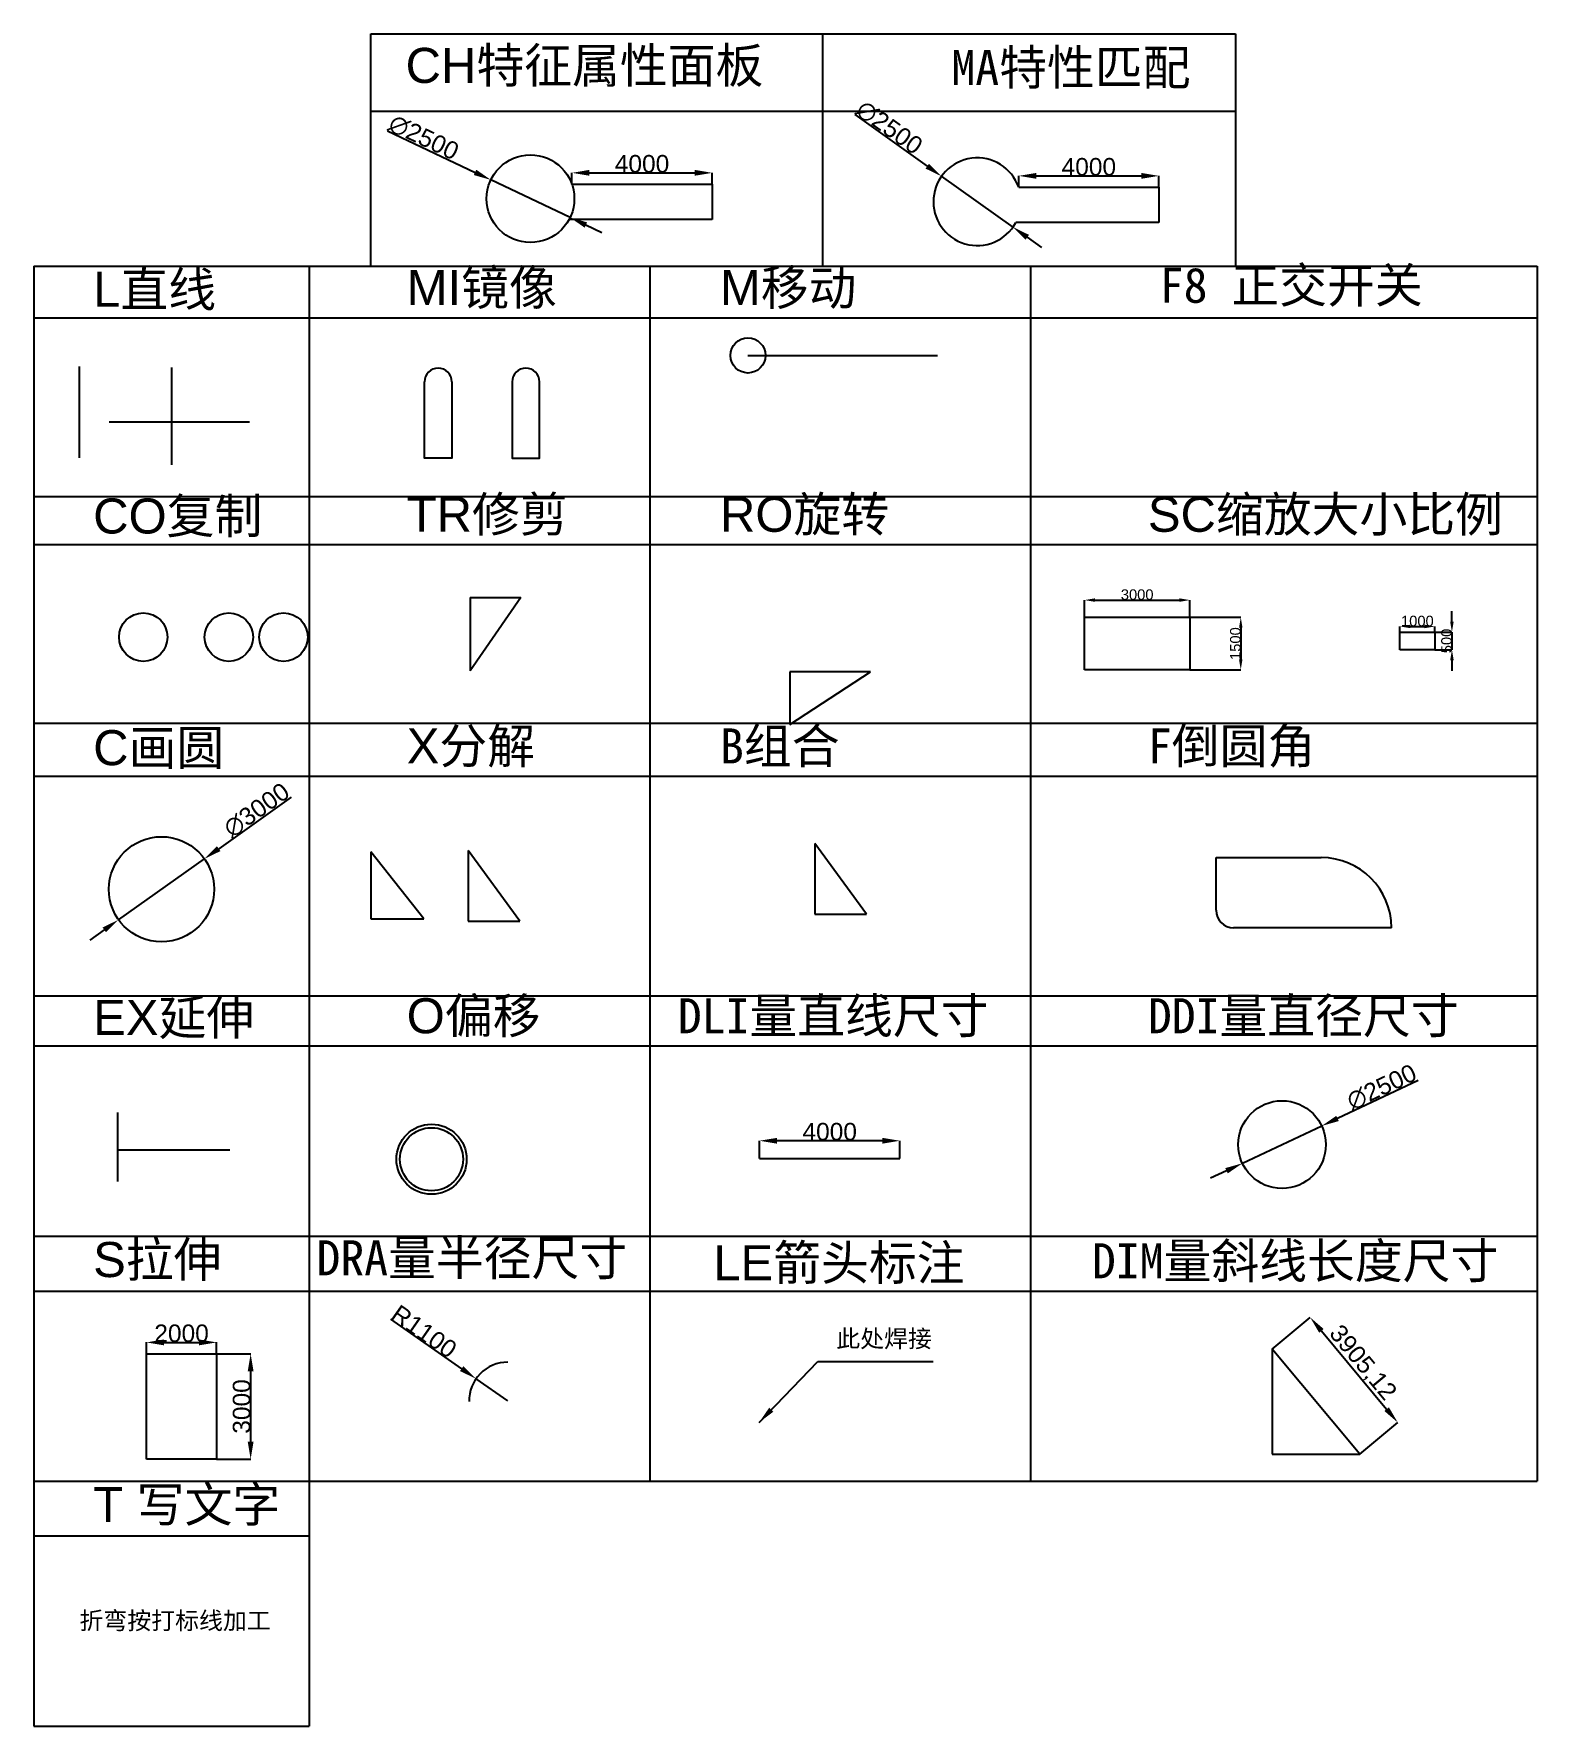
# Model space of a CAD drawing. Header units: millimetres. Extents: x 39760 to 82625, y -34971 to 13280.
import ezdxf

# ---------------------------------------------------------------- set-up
doc = ezdxf.new("R2010")
doc.units = ezdxf.units.MM
doc.styles.get("Standard").update_dxf_attribs({"font": 'arial.ttf'})
doc.dimstyles.new('ISO-25', dxfattribs={"dimtxt": 500, "dimasz": 500, "dimexe": 1.25, "dimexo": 0.625, "dimtad": 1, "dimtxsty": 'Standard', "dimcen": 2.5, "dimadec": 0, "dimazin": 0, "dimtfac": 1, "dimtmove": 0, "dimatfit": 3, "dimfxl": 1, "dimarcsym": 0})

# ---------------------------------------------------------------- blocks, each defined once
blk = doc.blocks.new('*D5')
at = {"color": 0, "lineweight": -2, "transparency": 16777216}
for p, q in [((42972, -24355), (42972, -24027)), ((43472, -24029), (44472, -24029)), ((44972, -24355), (44972, -24027))]:
    blk.add_line(p, q, dxfattribs=at)
at = {"color": 0, "transparency": 16777216}
for points in [[(43472, -23945), (43472, -24112), (42972, -24029)], [(44472, -23945), (44472, -24112), (44972, -24029)]]:
    blk.add_solid(points, dxfattribs=at)
at = {"layer": 'Defpoints', "color": 0, "transparency": 16777216}
for p in [(44972, -24029), (42972, -24356), (44972, -24356)]:
    blk.add_point(p, dxfattribs=at)
at = {"color": 0, "transparency": 16777216, "insert": (43972, -23773), "char_height": 500, "attachment_point": 5}
blk.add_mtext('2000', dxfattribs=at)
blk = doc.blocks.new('*D6')
at = {"color": 0, "lineweight": -2, "transparency": 16777216}
for p, q in [((44973, -24356), (45943, -24356)), ((45942, -24856), (45942, -26856)), ((44973, -27356), (45943, -27356))]:
    blk.add_line(p, q, dxfattribs=at)
at = {"color": 0, "transparency": 16777216}
for points in [[(45858, -24856), (46025, -24856), (45942, -24356)], [(45858, -26856), (46025, -26856), (45942, -27356)]]:
    blk.add_solid(points, dxfattribs=at)
at = {"layer": 'Defpoints', "color": 0, "transparency": 16777216}
for p in [(44972, -24356), (44972, -27356), (45942, -27356)]:
    blk.add_point(p, dxfattribs=at)
at = {"color": 0, "transparency": 16777216, "insert": (45686, -25856), "char_height": 500, "attachment_point": 5, "rotation": 90}
blk.add_mtext('3000', dxfattribs=at)
blk = doc.blocks.new('*D7')
at = {"color": 0, "lineweight": -2, "transparency": 16777216}
for p, q in [((69720, -3354), (69720, -2863)), ((70020, -2864), (72420, -2864)), ((72720, -3354), (72720, -2863))]:
    blk.add_line(p, q, dxfattribs=at)
at = {"color": 0, "transparency": 16777216}
for points in [[(70020, -2814), (70020, -2914), (69720, -2864)], [(72420, -2814), (72420, -2914), (72720, -2864)]]:
    blk.add_solid(points, dxfattribs=at)
at = {"layer": 'Defpoints', "color": 0, "transparency": 16777216}
for p in [(72720, -2864), (69720, -3355), (72720, -3355)]:
    blk.add_point(p, dxfattribs=at)
at = {"color": 0, "transparency": 16777216, "insert": (71220, -2710), "char_height": 300, "attachment_point": 5}
blk.add_mtext('3000', dxfattribs=at)
blk = doc.blocks.new('*D8')
at = {"color": 0, "lineweight": -2, "transparency": 16777216}
for p, q in [((72721, -3355), (74176, -3355)), ((74174, -3655), (74174, -4555)), ((72721, -4855), (74176, -4855))]:
    blk.add_line(p, q, dxfattribs=at)
at = {"color": 0, "transparency": 16777216}
for points in [[(74124, -3655), (74224, -3655), (74174, -3355)], [(74124, -4555), (74224, -4555), (74174, -4855)]]:
    blk.add_solid(points, dxfattribs=at)
at = {"layer": 'Defpoints', "color": 0, "transparency": 16777216}
for p in [(72720, -3355), (72720, -4855), (74174, -4855)]:
    blk.add_point(p, dxfattribs=at)
at = {"color": 0, "transparency": 16777216, "insert": (74021, -4105), "char_height": 300, "attachment_point": 5, "rotation": 90}
blk.add_mtext('1500', dxfattribs=at)
blk = doc.blocks.new('*D9')
at = {"color": 0, "lineweight": -2, "transparency": 16777216}
for p, q in [((78710, -3779), (78710, -3615)), ((79010, -3616), (79410, -3616)), ((79710, -3779), (79710, -3615))]:
    blk.add_line(p, q, dxfattribs=at)
at = {"color": 0, "transparency": 16777216}
for points in [[(79010, -3566), (79010, -3666), (78710, -3616)], [(79410, -3566), (79410, -3666), (79710, -3616)]]:
    blk.add_solid(points, dxfattribs=at)
at = {"layer": 'Defpoints', "color": 0, "transparency": 16777216}
for p in [(78710, -3780), (79710, -3616), (79710, -3780)]:
    blk.add_point(p, dxfattribs=at)
at = {"color": 0, "transparency": 16777216, "insert": (79210, -3463), "char_height": 300, "attachment_point": 5}
blk.add_mtext('1000', dxfattribs=at)
blk = doc.blocks.new('*D10')
at = {"color": 0, "lineweight": -2, "transparency": 16777216}
for p, q in [((80195, -3480), (80195, -3180)), ((79711, -3780), (80196, -3780)), ((80195, -3780), (80195, -4280)), ((79711, -4280), (80196, -4280)), ((80195, -4580), (80195, -4880))]:
    blk.add_line(p, q, dxfattribs=at)
at = {"color": 0, "transparency": 16777216}
for points in [[(80145, -3480), (80245, -3480), (80195, -3780)], [(80145, -4580), (80245, -4580), (80195, -4280)]]:
    blk.add_solid(points, dxfattribs=at)
at = {"layer": 'Defpoints', "color": 0, "transparency": 16777216}
for p in [(79710, -3780), (79710, -4280), (80195, -4280)]:
    blk.add_point(p, dxfattribs=at)
at = {"color": 0, "transparency": 16777216, "insert": (80041, -4030), "char_height": 300, "attachment_point": 5, "rotation": 90}
blk.add_mtext('500', dxfattribs=at)
blk = doc.blocks.new('*D21')
at = {"color": 0, "lineweight": -2, "transparency": 16777216}
for p, q in [((49840, 10517), (52340, 9330)), ((55050, 8044), (52792, 9116)), ((55502, 7830), (55954, 7615))]:
    blk.add_line(p, q, dxfattribs=at)
at = {"color": 0, "transparency": 16777216}
for points in [[(52376, 9406), (52304, 9255), (52792, 9116)], [(55538, 7905), (55466, 7754), (55050, 8044)]]:
    blk.add_solid(points, dxfattribs=at)
at = {"layer": 'Defpoints', "color": 0, "transparency": 16777216}
for p in [(52792, 9116), (55050, 8044)]:
    blk.add_point(p, dxfattribs=at)
at = {"color": 0, "transparency": 16777216, "insert": (50876, 10324), "char_height": 500, "attachment_point": 5, "rotation": 334.6134}
blk.add_mtext('∅2500', dxfattribs=at)
blk = doc.blocks.new('*D20')
at = {"color": 0, "lineweight": -2, "transparency": 16777216}
for p, q in [((55102, 8991), (55102, 9318)), ((55602, 9317), (58602, 9317)), ((59102, 8991), (59102, 9318))]:
    blk.add_line(p, q, dxfattribs=at)
at = {"color": 0, "transparency": 16777216}
for points in [[(55602, 9401), (55602, 9234), (55102, 9317)], [(58602, 9401), (58602, 9234), (59102, 9317)]]:
    blk.add_solid(points, dxfattribs=at)
at = {"layer": 'Defpoints', "color": 0, "transparency": 16777216}
for p in [(59102, 9317), (55102, 8990), (59102, 8990)]:
    blk.add_point(p, dxfattribs=at)
at = {"color": 0, "transparency": 16777216, "insert": (57102, 9573), "char_height": 500, "attachment_point": 5}
blk.add_mtext('4000', dxfattribs=at)
blk = doc.blocks.new('*D23')
at = {"color": 0, "lineweight": -2, "transparency": 16777216}
for p, q in [((63166, 10976), (65234, 9507)), ((67680, 7770), (65642, 9218)), ((68088, 7480), (68495, 7191))]:
    blk.add_line(p, q, dxfattribs=at)
at = {"color": 0, "transparency": 16777216}
for points in [[(65282, 9575), (65186, 9439), (65642, 9218)], [(68136, 7548), (68039, 7413), (67680, 7770)]]:
    blk.add_solid(points, dxfattribs=at)
at = {"layer": 'Defpoints', "color": 0, "transparency": 16777216}
for p in [(65642, 9218), (67680, 7770)]:
    blk.add_point(p, dxfattribs=at)
at = {"color": 0, "transparency": 16777216, "insert": (64153, 10607), "char_height": 500, "attachment_point": 5, "rotation": 324.6146}
blk.add_mtext('∅2500', dxfattribs=at)
blk = doc.blocks.new('*D22')
at = {"color": 0, "lineweight": -2, "transparency": 16777216}
for p, q in [((67842, 8904), (67842, 9232)), ((68342, 9231), (71342, 9231)), ((71842, 8904), (71842, 9232))]:
    blk.add_line(p, q, dxfattribs=at)
at = {"color": 0, "transparency": 16777216}
for points in [[(68342, 9314), (68342, 9148), (67842, 9231)], [(71342, 9314), (71342, 9148), (71842, 9231)]]:
    blk.add_solid(points, dxfattribs=at)
at = {"layer": 'Defpoints', "color": 0, "transparency": 16777216}
for p in [(71842, 9231), (67842, 8904), (71842, 8904)]:
    blk.add_point(p, dxfattribs=at)
at = {"color": 0, "transparency": 16777216, "insert": (69842, 9487), "char_height": 500, "attachment_point": 5}
blk.add_mtext('4000', dxfattribs=at)
blk = doc.blocks.new('*D27')
at = {"color": 0, "lineweight": -2, "transparency": 16777216}
for p, q in [((47101, -8486), (45031, -9953)), ((42176, -11978), (44624, -10242)), ((41769, -12267), (41361, -12556))]:
    blk.add_line(p, q, dxfattribs=at)
at = {"color": 0, "transparency": 16777216}
for points in [[(44983, -9885), (45080, -10021), (44624, -10242)], [(41720, -12199), (41817, -12335), (42176, -11978)]]:
    blk.add_solid(points, dxfattribs=at)
at = {"layer": 'Defpoints', "color": 0, "transparency": 16777216}
for p in [(44624, -10242), (42176, -11978)]:
    blk.add_point(p, dxfattribs=at)
at = {"color": 0, "transparency": 16777216, "insert": (46114, -8855), "char_height": 500, "attachment_point": 5, "rotation": 35.3436}
blk.add_mtext('∅3000', dxfattribs=at)
blk = doc.blocks.new('RWEWERWERWREW')
for p, q in [((62025, -9806), (62025, -11817)), ((63499, -11817), (62025, -9806)), ((62025, -11817), (63499, -11817))]:
    blk.add_line(p, q)
blk = doc.blocks.new('*D29')
at = {"color": 0, "lineweight": -2, "transparency": 16777216}
for p, q in [((60453, -18790), (60453, -18279)), ((63953, -18280), (60953, -18280)), ((64453, -18790), (64453, -18279))]:
    blk.add_line(p, q, dxfattribs=at)
at = {"color": 0, "transparency": 16777216}
for points in [[(60953, -18197), (60953, -18363), (60453, -18280)], [(63953, -18197), (63953, -18363), (64453, -18280)]]:
    blk.add_solid(points, dxfattribs=at)
at = {"layer": 'Defpoints', "color": 0, "transparency": 16777216}
for p in [(60453, -18280), (60453, -18790), (64453, -18790)]:
    blk.add_point(p, dxfattribs=at)
at = {"color": 0, "transparency": 16777216, "insert": (62453, -18024), "char_height": 500, "attachment_point": 5}
blk.add_mtext('4000', dxfattribs=at)
blk = doc.blocks.new('*D30')
at = {"color": 0, "lineweight": -2, "transparency": 16777216}
for p, q in [((79229, -16563), (76934, -17644)), ((74220, -18923), (76482, -17857)), ((73768, -19136), (73315, -19349))]:
    blk.add_line(p, q, dxfattribs=at)
at = {"color": 0, "transparency": 16777216}
for points in [[(76898, -17569), (76969, -17719), (76482, -17857)], [(73732, -19060), (73803, -19211), (74220, -18923)]]:
    blk.add_solid(points, dxfattribs=at)
at = {"layer": 'Defpoints', "color": 0, "transparency": 16777216}
for p in [(76482, -17857), (74220, -18923)]:
    blk.add_point(p, dxfattribs=at)
at = {"color": 0, "transparency": 16777216, "insert": (78192, -16753), "char_height": 500, "attachment_point": 5, "rotation": 25.2287}
blk.add_mtext('∅2500', dxfattribs=at)
blk = doc.blocks.new('*D31')
at = {"color": 0, "lineweight": -2, "transparency": 16777216}
for p, q in [((49932, -23365), (51959, -24779)), ((53271, -25694), (52369, -25065))]:
    blk.add_line(p, q, dxfattribs=at)
at = {"color": 0, "transparency": 16777216}
blk.add_solid([(52006, -24710), (51911, -24847), (52369, -25065)], dxfattribs=at)
at = {"layer": 'Defpoints', "color": 0, "transparency": 16777216}
for p in [(52369, -25065), (53271, -25694)]:
    blk.add_point(p, dxfattribs=at)
at = {"color": 0, "transparency": 16777216, "insert": (50887, -23719), "char_height": 500, "attachment_point": 5, "rotation": 325.0981}
blk.add_mtext('R1100', dxfattribs=at)
blk = doc.blocks.new('*D32')
at = {"color": 0, "lineweight": -2, "transparency": 16777216}
for p, q in [((75070, -24220), (76155, -23316)), ((76474, -23701), (78334, -25933)), ((77570, -27220), (78655, -26316))]:
    blk.add_line(p, q, dxfattribs=at)
at = {"color": 0, "transparency": 16777216}
for points in [[(76538, -23647), (76410, -23754), (76154, -23317)], [(78398, -25879), (78270, -25986), (78654, -26317)]]:
    blk.add_solid(points, dxfattribs=at)
at = {"layer": 'Defpoints', "color": 0, "transparency": 16777216}
for p in [(75070, -24220), (78654, -26317), (77570, -27220)]:
    blk.add_point(p, dxfattribs=at)
at = {"color": 0, "transparency": 16777216, "insert": (77635, -24624), "char_height": 500, "attachment_point": 5, "rotation": 309.8056}
blk.add_mtext('3905,12', dxfattribs=at)

msp = doc.modelspace()

# ---------------------------------------------------------------- linework, layer by layer
for p, q in [((49372.55, 6659.919), (49372.55, 13280)), ((49372.55, 13280), (74020, 13280)), ((62250, 13280), (62250, 6659.919)), ((74020, 13280), (74020, 6659.919)), ((74020, 11070), (49372.55, 11070)), ((55101.753, 8990), (59101.756, 8990)), ((59101.756, 8990), (59101.756, 7990)), ((59101.756, 7990), (55022.904, 7990)), ((39760.292, 6659.919), (82625.162, 6659.919)), ((39760.292, 6659.919), (39760.292, -27985.684)), ((47612.55, 6659.919), (47612.55, -27985.684)), ((57328.055, 6659.919), (57328.055, -27985.684)), ((68174.817, 6659.919), (68174.817, -27985.684)), ((82625.162, 6659.919), (82625.162, -27985.684)), ((39760.292, 5185.385), (82625.162, 5185.385)), ((60120, 4110), (65530, 4110)), ((41050, 3800), (41050, 1190)), ((43690, 3770), (43690, 990)), ((41910, 2220), (45910, 2220)), ((39760.292, 86.425), (82625.162, 86.425)), ((39760.292, -1279.125), (82625.162, -1279.125)), ((52200, -2790), (53643.283, -2790)), ((52200, -2790), (52200, -4880)), ((53643.283, -2790), (52200, -4880)), ((69720, -3355), (72720, -3355)), ((69720, -4855), (69720, -3355)), ((72720, -3355), (72720, -4855)), ((78710, -3780), (79710, -3780)), ((78710, -4280), (78710, -3780)), ((79710, -3780), (79710, -4280)), ((79710, -4280), (78710, -4280)), ((63620, -4910), (61320, -4910)), ((61320, -4910), (61320, -6410)), ((61320, -6410), (63620, -4910)), ((72720, -4855), (69720, -4855)), ((39760.292, -6374.446), (82625.162, -6374.446)), ((39760.292, -7885.371), (82625.162, -7885.371)), ((49370, -10040), (49370, -11950)), ((50880, -11950), (49370, -10040)), ((52145.035, -10005.866), (52145.035, -12016.906)), ((53618.915, -12016.906), (52145.035, -10005.866)), ((73470.079, -10206.326), (76470.079, -10206.326)), ((73470.079, -11706.326), (73470.079, -10206.326)), ((49370, -11950), (50880, -11950)), ((52145.035, -12016.906), (53618.915, -12016.906)), ((78470.079, -12206.326), (73970.079, -12206.326)), ((78470.079, -12206.326), (78470.079, -12206.326)), ((39760.292, -14151.586), (82625.162, -14151.586)), ((39760.292, -15577.913), (82625.162, -15577.913)), ((42147.135, -17470.526), (42147.135, -19439.014)), ((42147.135, -18539.134), (45351.006, -18539.134)), ((60452.7, -18790.429), (64452.7, -18790.429)), ((39760.292, -21000.815), (82625.162, -21000.815)), ((39760.292, -22563.684), (82625.162, -22563.684)), ((42971.98, -24355.745), (44971.98, -24355.745)), ((42971.98, -27355.745), (42971.98, -24355.745)), ((44971.98, -24355.745), (44971.98, -27355.745)), ((75070, -24220), (75070, -27220)), ((77570, -27220), (75070, -24220)), ((44971.98, -27355.745), (42971.98, -27355.745)), ((75070, -27220), (77570, -27220)), ((39760.292, -27985.684), (82625.162, -27985.684)), ((39760.292, -27985.684), (47612.55, -27985.684)), ((39760.292, -27985.684), (39760.292, -34970.552)), ((47612.55, -27985.684), (47612.55, -34970.552)), ((39760.292, -29548.552), (47612.55, -29548.552)), ((39760.292, -34970.552), (47612.55, -34970.552))]:
    msp.add_line(p, q)
at = {"color": 6}
for p, q in [((67841.753, 8903.842), (71841.756, 8903.842)), ((71841.756, 8903.842), (71841.756, 7903.842)), ((71841.756, 7903.842), (67762.904, 7903.842))]:
    msp.add_line(p, q, dxfattribs=at)
for points in [[(51680, 3360), (51680, 1180), (50900, 1180), (50900, 3360)], [(53400, 3360), (53400, 1180), (54180, 1180), (54180, 3360)]]:
    msp.add_lwpolyline(points)
for centre, radius in [((53920.906, 8580), 1250), ((60120, 4110), 500), ((42880, -3920), 690.797), ((45320, -3920), 690.797), ((46880, -3920), 690.797), ((43400, -11110), 1500), ((75350.798, -18389.869), 1250), ((51099.198, -18807.382), 1000), ((51099.198, -18807.382), 900)]:
    msp.add_circle(centre, radius)
msp.add_arc((66660.906, 8493.842), 1250, 19.1474285, 331.8358006, dxfattribs=at)
for centre, radius, start, end in [((51290, 3360), 390, 0, 180), ((53790, 3360), 390, 0, 180), ((76470.079, -12206.326), 2000, 0, 90), ((73970.079, -11706.326), 500, 180, 270), ((53270.752, -25693.981), 1100, 90, 181.1225303)]:
    msp.add_arc(centre, radius, start, end)

# ---------------------------------------------------------------- block references
msp.add_blockref('RWEWERWERWREW', (0, 0))

# ---------------------------------------------------------------- texts
at = {"color": 1, "char_height": 1000, "attachment_point": 1}
for s, insert in [('CH{\\fSimSun|b0|i0|c134|p2;特征属性面板}', (50360, 12880)), ('{\\fSimSun|b0|i0|c134|p2;MA特性匹配}', (65924.051, 12822.206)), ('{\\fSimSun|b0|i0|c134|p2;F8 正交开关}', (71865.435, 6613.121)), ('L{\\fSimSun|b0|i0|c134|p2;直线}', (41452.051, 6498.234)), ('MI{\\fSimSun|b0|i0|c134|p2;镜像}', (50392.305, 6547.192)), ('M{\\fSimSun|b0|i0|c134|p2;移动}', (59324.48, 6547.192)), ('CO{\\fSimSun|b0|i0|c134|p2;复制}', (41452.051, 33.724)), ('TR{\\fSimSun|b0|i0|c134|p2;修剪}', (50392.305, 82.682)), ('RO{\\fSimSun|b0|i0|c134|p2;旋转}', (59324.48, 82.682)), ('SC{\\fSimSun|b0|i0|c134|p2;缩放大小比例}', (71525.602, 82.682)), ('C{\\fSimSun|b0|i0|c134|p2;画圆}', (41452.051, -6572.522)), ('X{\\fSimSun|b0|i0|c134|p2;分解}', (50392.305, -6523.564)), ('{\\fSimSun|b0|i0|c134|p2;B组合}', (59324.48, -6523.564)), ('{\\fSimSun|b0|i0|c134|p2;F倒圆角}', (71525.602, -6523.564)), ('EX{\\fSimSun|b0|i0|c134|p2;延伸}', (41452.051, -14265.064)), ('O{\\fSimSun|b0|i0|c134|p2;偏移}', (50392.305, -14216.106)), ('{\\fSimSun|b0|i0|c134|p2;DLI量直线尺寸}', (58121.967, -14216.106)), ('{\\fSimSun|b0|i0|c134|p2;DDI量直径尺寸}', (71525.602, -14216.106)), ('S{\\fSimSun|b0|i0|c134|p2;拉伸}', (41452.051, -21166.428)), ('{\\fSimSun|b0|i0|c134|p2;DRA量半径尺寸}', (47819.387, -21117.47)), ('LE{\\fSimSun|b0|i0|c134|p2;箭头标注}', (59133.172, -21257.694)), ('{\\fSimSun|b0|i0|c134|p2;DIM量斜线长度尺寸}', (69930, -21201.876)), ('T {\\fSimSun|b0|i0|c134|p2;写文字}', (41452.051, -28151.297))]:
    msp.add_mtext_dynamic_manual_height_columns(s, width=27802.16102, gutter_width=12.5, heights=[0], dxfattribs=dict(at, insert=insert))
at = {"insert": (62640, -23670), "char_height": 500, "attachment_point": 1}
msp.add_mtext_dynamic_manual_height_columns('{\\fSimSun|b0|i0|c134|p2;此处焊接}', width=5010, gutter_width=12.5, heights=[0], dxfattribs=at)
at = {"color": 2, "insert": (41060, -31710), "char_height": 500, "attachment_point": 1}
msp.add_mtext_dynamic_manual_height_columns('{\\fSimSun|b0|i0|c134|p2;折弯按打标线加工}', width=6940, gutter_width=12.5, heights=[0], dxfattribs=at)

# ---------------------------------------------------------------- dimensions: what is measured, and where the dimension line sits
at = {"color": 6}
for p1, p2, picture, middle in [((67680, 7770), (65641.812, 9217.685), '*D23', (64152.583, 10606.503)), ((42176.454, -11977.719), (44623.546, -10242.281), '*D27', (46113.788, -8854.549))]:
    dim = msp.add_diameter_dim_2p(p1=p1, p2=p2, dimstyle='ISO-25', override={"dimtxt": 500, "dimasz": 500}, dxfattribs=at)
    dim.commit()
    dim.dimension.update_dxf_attribs({"geometry": picture, "text_midpoint": middle})
dim = msp.add_diameter_dim_2p(p1=(55050.201, 8044.096), p2=(52791.611, 9115.904), dimstyle='ISO-25', override={"dimtxt": 500, "dimasz": 500}, dxfattribs=at)
dim.commit()
dim.dimension.update_dxf_attribs({"geometry": '*D21', "text_midpoint": (50760, 10080), "dimtype": 163})
for base, p1, p2, picture, middle in [((59101.756, 9317.175), (55101.753, 8990), (59101.756, 8990), '*D20', (57101.755, 9573.086)), ((71841.756, 9231.017), (67841.753, 8903.842), (71841.756, 8903.842), '*D22', (69841.755, 9486.929))]:
    dim = msp.add_linear_dim(base=base, p1=p1, p2=p2, dimstyle='ISO-25', override={"dimtxt": 500, "dimasz": 500}, dxfattribs=at)
    dim.commit()
    dim.dimension.update_dxf_attribs({"geometry": picture, "text_midpoint": middle})
for base, p1, p2, override, picture, middle in [((72720, -2864.238), (69720, -3355), (72720, -3355), {"dimtxt": 300, "dimasz": 300}, '*D7', (71220, -2710.339)), ((79710, -3616.413), (78710, -3780), (79710, -3780), {"dimtxt": 300, "dimasz": 300}, '*D9', (79210, -3462.616)), ((44971.98, -24028.57), (42971.98, -24355.745), (44971.98, -24355.745), {"dimtxt": 500, "dimasz": 500}, '*D5', (43971.98, -23772.658))]:
    dim = msp.add_linear_dim(base=base, p1=p1, p2=p2, dimstyle='ISO-25', override=override)
    dim.commit()
    dim.dimension.update_dxf_attribs({"geometry": picture, "text_midpoint": middle})
for base, p1, p2, picture, middle in [((74174.416, -4855), (72720, -3355), (72720, -4855), '*D8', (74174.416, -4105)), ((80194.805, -4280), (79710, -3780), (79710, -4280), '*D10', (80194.805, -4030))]:
    dim = msp.add_linear_dim(base=base, p1=p1, p2=p2, angle=90, dimstyle='ISO-25', override={"dimtxt": 300, "dimasz": 300})
    dim.commit()
    dim.dimension.update_dxf_attribs({"geometry": picture, "text_midpoint": middle, "dimtype": 160})
dim = msp.add_diameter_dim_2p(p1=(74220.031, -18922.658), p2=(76481.566, -17857.079), dimstyle='ISO-25')
dim.commit()
dim.dimension.update_dxf_attribs({"geometry": '*D30', "text_midpoint": (78192.364, -16752.638)})
at = {"color": 1}
dim = msp.add_linear_dim(base=(60452.7, -18280), p1=(64452.7, -18790.429), p2=(60452.7, -18790.429), dimstyle='ISO-25', override={"dimtxt": 500, "dimasz": 500}, dxfattribs=at)
dim.commit()
dim.dimension.update_dxf_attribs({"geometry": '*D29', "text_midpoint": (62452.7, -18024.089)})
dim = msp.add_radius_dim(center=(53270.752, -25693.981), mpoint=(52368.606, -25064.591), dimstyle='ISO-25')
dim.commit()
dim.dimension.update_dxf_attribs({"geometry": '*D31', "text_midpoint": (50886.56, -23718.594)})
dim = msp.add_aligned_dim(p1=(75070, -24220), p2=(77570, -27220), distance=1410.966, dimstyle='ISO-25')
dim.commit()
dim.dimension.update_dxf_attribs({"geometry": '*D32', "text_midpoint": (77635.248, -24623.96)})
dim = msp.add_linear_dim(base=(45941.591, -27355.745), p1=(44971.98, -24355.745), p2=(44971.98, -27355.745), angle=90, dimstyle='ISO-25')
dim.commit()
dim.dimension.update_dxf_attribs({"geometry": '*D6', "text_midpoint": (45941.591, -25855.745), "dimtype": 160})

# ---------------------------------------------------------------- leaders
msp.add_leader([(60440, -26310), (62110, -24570), (65400, -24570)], dimstyle='ISO-25', override={"dimgap": 0.625, "dimtad": 0})

doc.saveas('drawing.dxf')
